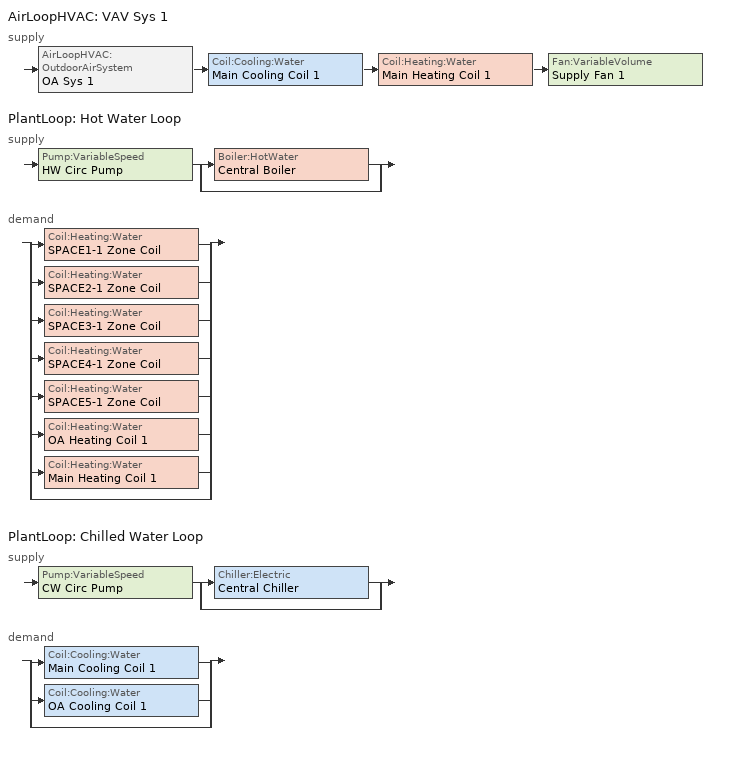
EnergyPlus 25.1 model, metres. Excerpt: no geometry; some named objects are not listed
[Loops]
AirLoopHVAC 'VAV Sys 1'
 supply: AirLoopHVAC:OutdoorAirSystem 'OA Sys 1' > Coil:Cooling:Water 'Main Cooling Coil 1' > Coil:Heating:Water 'Main Heating Coil 1' > Fan:VariableVolume 'Supply Fan 1'
PlantLoop 'Hot Water Loop'
 supply: Pump:VariableSpeed 'HW Circ Pump' > split
  | Boiler:HotWater 'Central Boiler'
  | bypass
 demand: split
  | Coil:Heating:Water 'SPACE1-1 Zone Coil'
  | Coil:Heating:Water 'SPACE2-1 Zone Coil'
  | Coil:Heating:Water 'SPACE3-1 Zone Coil'
  | Coil:Heating:Water 'SPACE4-1 Zone Coil'
  | Coil:Heating:Water 'SPACE5-1 Zone Coil'
  | Coil:Heating:Water 'OA Heating Coil 1'
  | Coil:Heating:Water 'Main Heating Coil 1'
  | bypass
PlantLoop 'Chilled Water Loop'
 supply: Pump:VariableSpeed 'CW Circ Pump' > split
  | Chiller:Electric 'Central Chiller'
  | bypass
 demand: split
  | Coil:Cooling:Water 'Main Cooling Coil 1'
  | Coil:Cooling:Water 'OA Cooling Coil 1'
  | bypass
[Sizing:System]
VAV Sys 1: Type of Load to Size On=sensible; Design Outdoor Air Flow Rate {m3/s}=autosize; Central Heating Maximum System Air Flow Ratio=0.3; Preheat Design Temperature {C}=4.5; Preheat Design Humidity Ratio {kgWater/kgDryAir}=0.008; Precool Design Temperature {C}=11; Precool Design Humidity Ratio {kgWater/kgDryAir}=0.008; Central Cooling Design Supply Air Temperature {C}=12.8; Central Heating Design Supply Air Temperature {C}=16.7; Type of Zone Sum to Use=noncoincident; 100% Outdoor Air in Cooling=no; 100% Outdoor Air in Heating=no; Central Cooling Design Supply Air Humidity Ratio {kgWater/kgDryAir}=0.008; Central Heating Design Supply Air Humidity Ratio {kgWater/kgDryAir}=0.008; Cooling Supply Air Flow Rate Method=DesignDay; Cooling Supply Air Flow Rate {m3/s}=0; Heating Supply Air Flow Rate Method=DesignDay; Heating Supply Air Flow Rate {m3/s}=0; Zone Maximum Outdoor Air Fraction=1; Cooling Design Capacity Method=CoolingDesignCapacity; Cooling Design Capacity {W}=autosize; Heating Design Capacity Method=HeatingDesignCapacity; Heating Design Capacity {W}=autosize; Central Cooling Capacity Control Method=VAV
[Sizing:Plant]
Name | Loop Type | Design Loop Exit Temperature {C} | Loop Design Temperature Difference {deltaC}
Hot Water Loop | heating | 82 | 11
Chilled Water Loop | cooling | 7 | 4
[AirTerminal:SingleDuct:ConstantVolume:NoReheat] Availability Schedule=FanAvailSched; Maximum Air Flow Rate {m3/s}=autosize
SPACE2-1 CV Term; SPACE3-1 CV Term; SPACE4-1 CV Term; SPACE5-1 CV Term
[Coil:Heating:Water] U-Factor Times Area Value {W/K}=autosize; Maximum Water Flow Rate {m3/s}=autosize; Performance Input Method=UFactorTimesAreaAndDesignWaterFlowRate; Rated Capacity {W}=autosize; Rated Inlet Water Temperature {C}=82.2; Rated Inlet Air Temperature {C}=16.6; Rated Outlet Water Temperature {C}=71.1; Rated Outlet Air Temperature {C}=32.2; Design Water Temperature Difference {deltaC}=11
Name | Availability Schedule
SPACE1-1 Zone Coil; SPACE2-1 Zone Coil; SPACE3-1 Zone Coil; SPACE4-1 Zone Coil; SPACE5-1 Zone Coil; Main Heating Coil 1 | ReheatCoilAvailSched
OA Heating Coil 1 | CoolingCoilAvailSched
[AirLoopHVAC:ReturnPlenum]
Return-Plenum-1: Zone=PLENUM-1
[AirLoopHVAC]
VAV Sys 1: Design Supply Air Flow Rate {m3/s}=autosize
[Coil:Cooling:Water] Availability Schedule=CoolingCoilAvailSched; Design Water Flow Rate {m3/s}=autosize; Design Air Flow Rate {m3/s}=autosize; Design Inlet Water Temperature {C}=autosize; Design Inlet Air Temperature {C}=autosize; Design Outlet Air Temperature {C}=autosize; Design Inlet Air Humidity Ratio {kgWater/kgDryAir}=autosize; Design Outlet Air Humidity Ratio {kgWater/kgDryAir}=autosize; Type of Analysis=SimpleAnalysis; Heat Exchanger Configuration=CrossFlow; Design Water Temperature Difference {deltaC}=4
OA Cooling Coil 1; Main Cooling Coil 1
[Fan:VariableVolume]
Supply Fan 1: Availability Schedule=FanAvailSched; Fan Total Efficiency=0.7; Pressure Rise {Pa}=600; Maximum Flow Rate {m3/s}=autosize; Fan Power Minimum Flow Rate Input Method=Fraction; Fan Power Minimum Flow Fraction=0.25; Motor Efficiency=0.9; Motor In Airstream Fraction=1; Fan Power Coefficient 1=0.350712; Fan Power Coefficient 2=0.308505; Fan Power Coefficient 3=-0.541374; Fan Power Coefficient 4=0.871988; Fan Power Coefficient 5=0
[Controller:WaterCoil] Control Variable=Temperature; Actuator Variable=FLOW; Controller Convergence Tolerance {deltaC}=0.002; Maximum Actuated Flow {m3/s}=autosize; Minimum Actuated Flow {m3/s}=0
Name | Action
OA HC Controller 1; Central Heating Coil Controller 1 | Normal
OA CC Controller 1; Central Cooling Coil Controller 1 | Reverse
[Controller:OutdoorAir]
OA Controller 1: Minimum Outdoor Air Flow Rate {m3/s}=autosize; Maximum Outdoor Air Flow Rate {m3/s}=autosize; Economizer Control Type=NoEconomizer; Economizer Control Action Type=ModulateFlow; Economizer Maximum Limit Dry-Bulb Temperature {C}=19; Economizer Minimum Limit Dry-Bulb Temperature {C}=4.6; Lockout Type=NoLockout; Minimum Limit Type=FixedMinimum; Minimum Outdoor Air Schedule=Min OA Sched
[SetpointManager:Scheduled] Control Variable=Temperature
Name | Schedule | Setpoint Node or NodeList
Supply Air Temp Manager 1 | Seasonal Reset Supply Air Temp Sch | VAV Sys 1 Outlet Node
OA Air Temp Manager 1 | OA Cooling Supply Air Temp Sch | OA Mixing Box 1 Inlet Node
OA Air Temp Manager 2 | OA Heating Supply Air Temp Sch | OA Heating Coil 1 Air Outlet Node
Hot Water Loop Setpoint Manager | HW Loop Temp Schedule | HW Supply Outlet Node
Central Boiler Setpoint Manager | HW Loop Temp Schedule | Central Boiler Outlet Node
Chilled Water Loop Setpoint Manager | CW Loop Temp Schedule | CW Supply Outlet Node
Central Chiller Setpoint Manager | CW Loop Temp Schedule | Central Chiller Outlet Node
[SetpointManager:MixedAir]
Mixed Air Temp Manager 1: Control Variable=Temperature; Setpoint Node or NodeList=Main Branch SetPoint Node List
[PlantLoop] Fluid Type=Water; Maximum Loop Flow Rate {m3/s}=autosize; Minimum Loop Flow Rate {m3/s}=0; Load Distribution Scheme=SequentialLoad
Name | Plant Equipment Operation Scheme | Maximum Loop Temperature {C} | Minimum Loop Temperature {C}
Hot Water Loop | Hot Loop Operation | 100 | 10
Chilled Water Loop | CW Loop Operation | 98 | 1
[PlantEquipmentOperationSchemes] Control Scheme 1 Schedule=PlantOnSched
Name | Control Scheme 1
Hot Loop Operation | Central Boiler Only
CW Loop Operation | Central Chiller Only
[PlantEquipmentOperation:HeatingLoad]
Central Boiler Only: Load Range 1 Lower Limit {W}=0; Load Range 1 Upper Limit {W}=1000000; Range 1 Equipment List=heating plant
[PlantEquipmentList]
heating plant: Central Boiler
Cooling Plant: Central Chiller
[Boiler:HotWater]
Central Boiler: Fuel Type=NaturalGas; Nominal Capacity {W}=autosize; Nominal Thermal Efficiency=0.8; Efficiency Curve Temperature Evaluation Variable=LeavingBoiler; Normalized Boiler Efficiency Curve=BoilerEfficiency; Design Water Flow Rate {m3/s}=autosize; Minimum Part Load Ratio=0; Maximum Part Load Ratio=1.2; Optimum Part Load Ratio=1; Water Outlet Upper Temperature Limit {C}=100; Boiler Flow Mode=LeavingSetpointModulated
[Pump:VariableSpeed] Design Maximum Flow Rate {m3/s}=autosize; Design Pump Head {Pa}=179352; Design Power Consumption {W}=autosize; Motor Efficiency=0.9; Fraction of Motor Inefficiencies to Fluid Stream=0; Coefficient 1 of the Part Load Performance Curve=0; Coefficient 2 of the Part Load Performance Curve=1; Coefficient 3 of the Part Load Performance Curve=0; Coefficient 4 of the Part Load Performance Curve=0; Design Minimum Flow Rate {m3/s}=0; Pump Control Type=INTERMITTENT
Name | Pump Flow Rate Schedule
HW Circ Pump
CW Circ Pump | CoolingPumpAvailSched
[PlantEquipmentOperation:CoolingLoad]
Central Chiller Only: Load Range 1 Lower Limit {W}=0; Load Range 1 Upper Limit {W}=900000; Range 1 Equipment List=Cooling Plant
[Chiller:Electric]
Central Chiller: Condenser Type=AirCooled; Nominal Capacity {W}=autosize; Nominal COP {W/W}=3.2; Minimum Part Load Ratio=0; Maximum Part Load Ratio=1; Optimum Part Load Ratio=0.65; Design Condenser Inlet Temperature {C}=35; Temperature Rise Coefficient=2.778; Design Chilled Water Outlet Temperature {C}=6.67; Design Chilled Water Flow Rate {m3/s}=autosize; Design Condenser Fluid Flow Rate {m3/s}=autosize; Coefficient 1 of Capacity Ratio Curve=0.9949; Coefficient 2 of Capacity Ratio Curve=-0.045954; Coefficient 3 of Capacity Ratio Curve=-0.0013543; Coefficient 1 of Power Ratio Curve=2.333; Coefficient 2 of Power Ratio Curve=-1.975; Coefficient 3 of Power Ratio Curve=0.6121; Coefficient 1 of Full Load Ratio Curve=0.03303; Coefficient 2 of Full Load Ratio Curve=0.6852; Coefficient 3 of Full Load Ratio Curve=0.2818; Chilled Water Outlet Temperature Lower Limit {C}=5; Chiller Flow Mode=LeavingSetpointModulated
[Schedule:Compact]
Min OA Sched: Through: 12/31, For: AllDays, Until: 24:00, 0
FanAvailSched; CoolingCoilAvailSched; CoolingPumpAvailSched; ReheatCoilAvailSched; PlantOnSched: Through: 12/31, For: AllDays, Until: 24:00, 1
CW Loop Temp Schedule: Through: 12/31, For: AllDays, Until: 24:00, 7.22
HW Loop Temp Schedule: Through: 12/31, For: AllDays, Until: 24:00, 82
Seasonal Reset Supply Air Temp Sch: Through: 12/31, For: AllDays, Until: 24:00, 13
OA Cooling Supply Air Temp Sch: Through: 12/31, For: AllDays, Until: 24:00, 11.5
OA Heating Supply Air Temp Sch: Through: 12/31, For: AllDays, Until: 24:00, 4.5
[Curve:Quadratic]
BoilerEfficiency: Coefficient1 Constant=1; Coefficient2 x=0; Coefficient3 x**2=0; Minimum Value of x=0; Maximum Value of x=1
